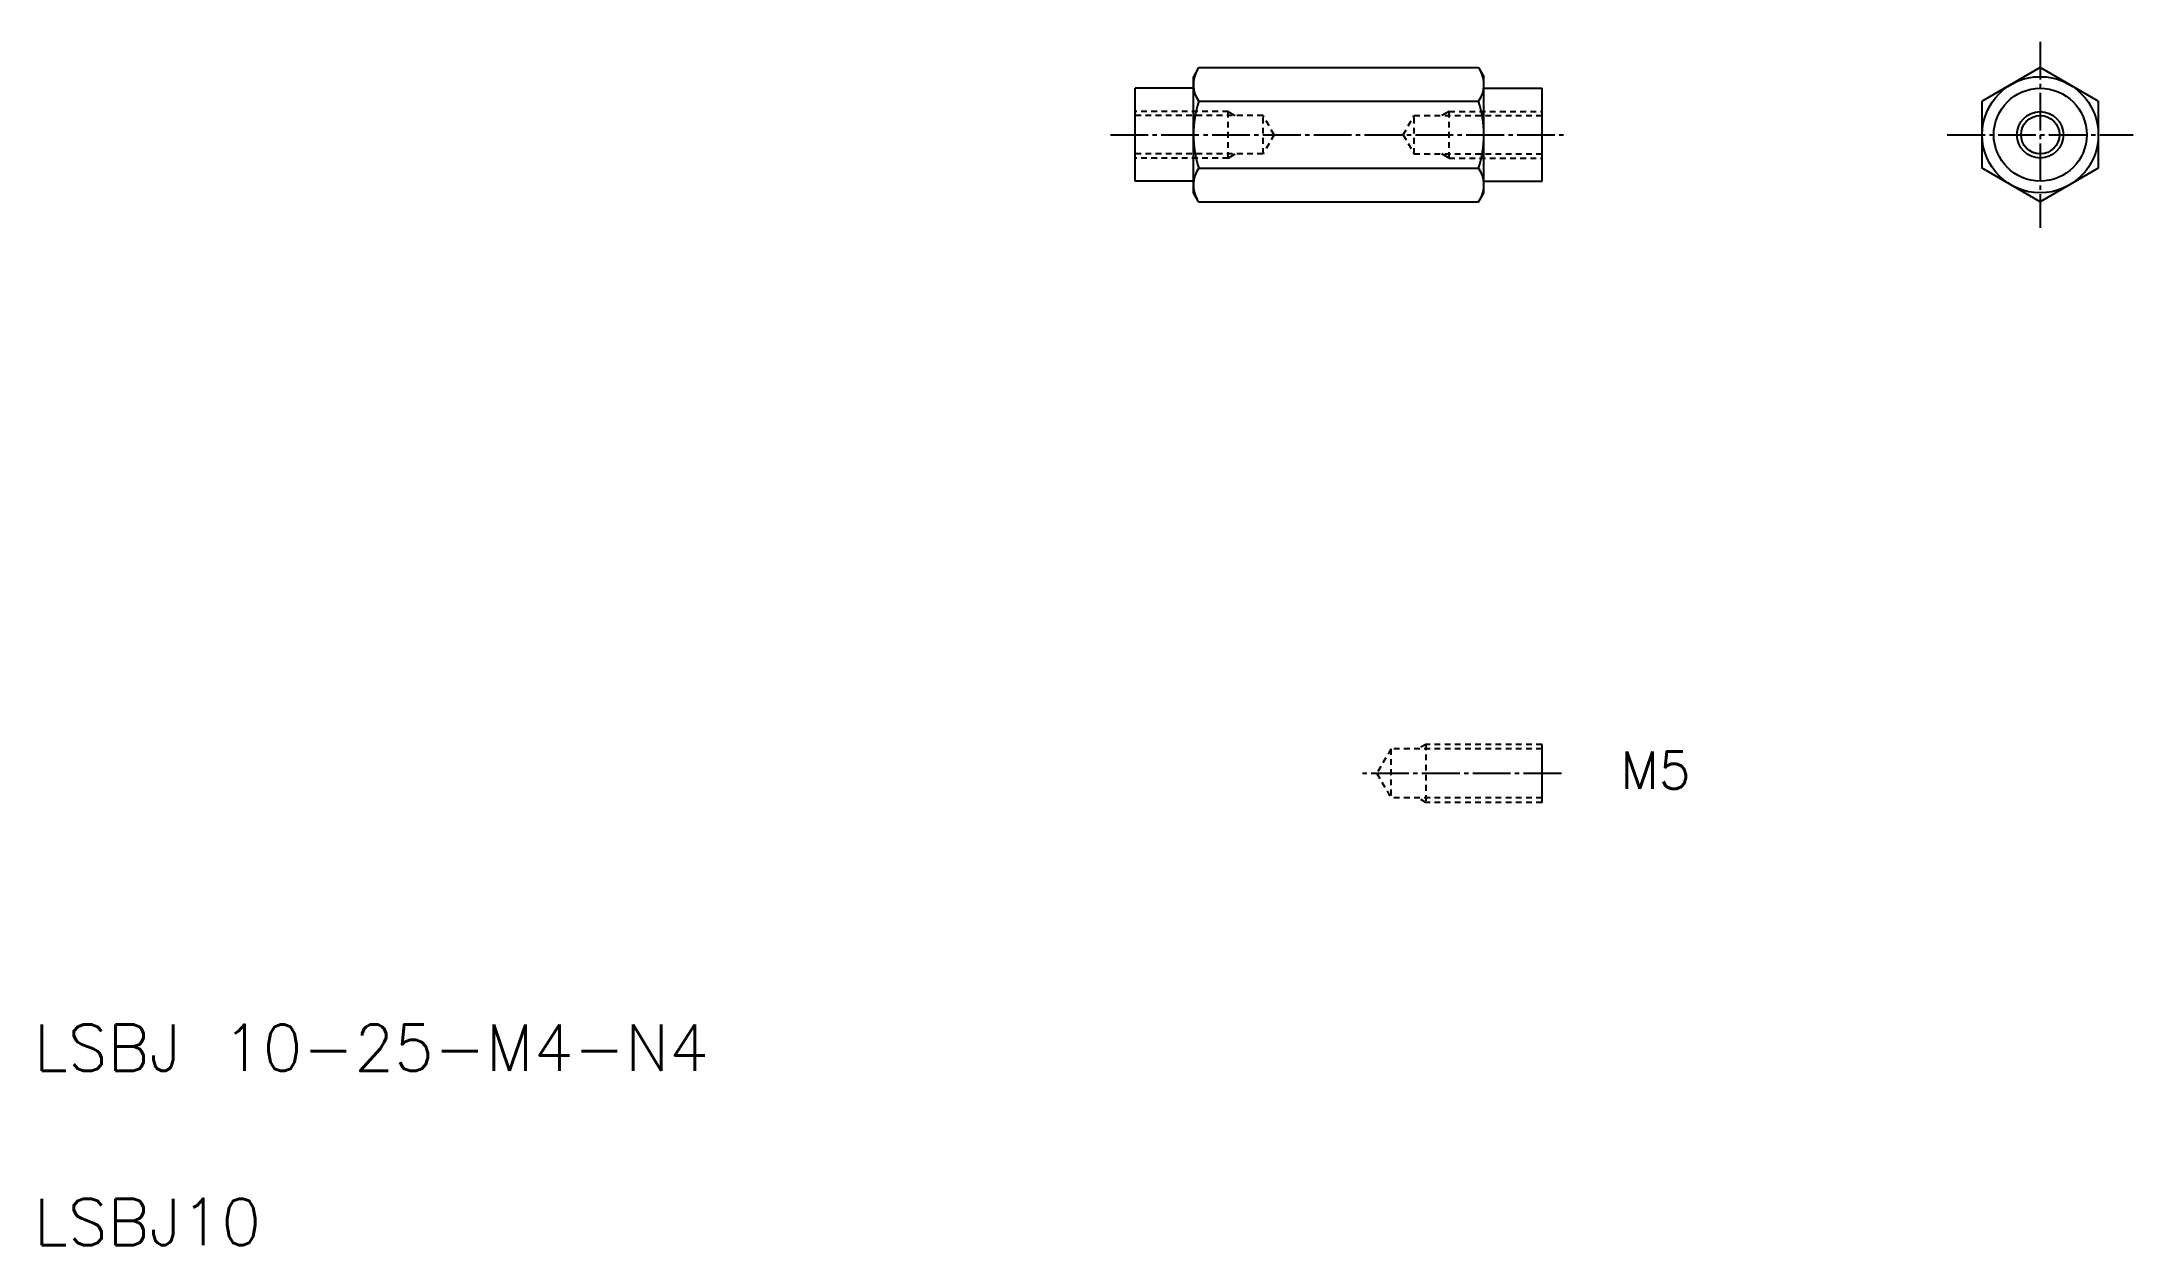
# Model space of a CAD drawing. Extents: x 11 to 191, y 10 to 114.
import ezdxf

# ---------------------------------------------------------------- set-up
doc = ezdxf.new("R2010")
doc.units = 0
doc.header["$LTSCALE"] = 0.25
doc.linetypes.add('CENTER', pattern=[17.5, 13, -1.5, 1.5, -1.5])
doc.linetypes.add('DASHED', pattern=[3.5, 2, -1.5])
doc.layers.get('0').update_dxf_attribs({"linetype": 'CONTINUOUS'})
doc.layers.add('CENTER', color=1, linetype='CENTER')
doc.styles.get("Standard").update_dxf_attribs({"font": 'txt', "height": 3.2, "bigfont": 'BIGFONT'})

msp = doc.modelspace()

# ---------------------------------------------------------------- linework, layer by layer
at = {"linetype": 'CONTINUOUS'}
for p, q in [((110.22, 111.38), (109.77, 110.6)), ((109.77, 100.6), (109.77, 110.6)), ((110.22, 111.38), (134.32, 111.38)), ((134.32, 111.38), (134.77, 110.6)), ((134.77, 100.6), (134.77, 110.6)), ((182.64, 111.38), (177.64, 108.49)), ((187.64, 108.49), (182.64, 111.38)), ((104.77, 101.6), (104.77, 109.6)), ((109.77, 109.6), (104.77, 109.6)), ((110.23, 108.49), (134.31, 108.49)), ((134.77, 109.6), (139.77, 109.6)), ((139.77, 101.6), (139.77, 109.6)), ((177.64, 102.72), (177.64, 108.49)), ((187.64, 108.49), (187.64, 102.72)), ((110.23, 102.72), (134.31, 102.72)), ((182.64, 99.83), (177.64, 102.72)), ((187.64, 102.72), (182.64, 99.83)), ((109.77, 101.6), (104.77, 101.6)), ((134.77, 101.6), (139.77, 101.6)), ((110.22, 99.83), (109.77, 100.6)), ((110.22, 99.83), (134.32, 99.83)), ((134.32, 99.83), (134.77, 100.6))]:
    msp.add_line(p, q, dxfattribs=at)
at = {"color": 3, "linetype": 'DASHED'}
for p, q in [((112.77, 107.6), (104.77, 107.6)), ((115.77, 107.25), (104.77, 107.25)), ((112.77, 103.6), (112.77, 107.6)), ((115.77, 103.95), (115.77, 107.25)), ((116.72, 105.6), (115.77, 107.25)), ((127.82, 105.6), (128.77, 107.25)), ((128.77, 107.25), (139.77, 107.25)), ((128.77, 103.95), (128.77, 107.25)), ((131.77, 107.6), (139.77, 107.6)), ((131.77, 103.6), (131.77, 107.6)), ((116.72, 105.6), (115.77, 103.95)), ((127.82, 105.6), (128.77, 103.95)), ((115.77, 103.95), (104.77, 103.95)), ((112.77, 103.6), (104.77, 103.6)), ((128.77, 103.95), (139.77, 103.95)), ((131.77, 103.6), (139.77, 103.6)), ((126.77, 52.72), (125.56, 50.62)), ((139.77, 52.72), (126.77, 52.72)), ((126.77, 52.72), (126.77, 48.52)), ((129.77, 53.12), (129.08, 52.72)), ((139.77, 53.12), (129.77, 53.12)), ((129.77, 53.12), (129.77, 48.12)), ((125.56, 50.62), (126.77, 48.52)), ((139.77, 48.52), (126.77, 48.52)), ((129.77, 48.12), (129.08, 48.52)), ((139.77, 48.12), (129.77, 48.12))]:
    msp.add_line(p, q, dxfattribs=at)
at = {"color": 3}
for p, q in [((112.77, 107.6), (113.38, 107.25)), ((131.77, 107.6), (131.16, 107.25)), ((112.77, 103.6), (113.38, 103.95)), ((131.77, 103.6), (131.16, 103.95))]:
    msp.add_line(p, q, dxfattribs=at)
for p, q in [((139.77, 48.12), (139.77, 53.12)), ((134.77, 48.12), (134.77, 48.12)), ((137.27, 48.12), (137.27, 48.12))]:
    msp.add_line(p, q)
at = {"linetype": 'CONTINUOUS'}
for radius in [5, 4, 1.65]:
    msp.add_circle((182.64, 105.6), radius, dxfattribs=at)
at = {"color": 3, "linetype": 'CONTINUOUS'}
msp.add_circle((182.64, 105.6), 2, dxfattribs=at)
at = {"linetype": 'CONTINUOUS'}
for centre, radius, start, end in [((112.27, 109.93), 2.5, 150, 215.2644), ((132.27, 109.93), 2.5, 324.7356, 30), ((119.08, 105.6), 9.31, 161.9403, 198.0597), ((125.46, 105.6), 9.31, 341.9403, 18.0597), ((112.27, 101.27), 2.5, 144.7356, 210), ((132.27, 101.27), 2.5, 330, 35.2644)]:
    msp.add_arc(centre, radius, start, end, dxfattribs=at)
at = {"layer": 'CENTER', "color": 1, "linetype": 'CENTER'}
for p, q in [((182.64, 113.6), (182.64, 97.6)), ((102.63, 105.6), (141.91, 105.6)), ((174.64, 105.6), (190.64, 105.6)), ((141.44, 50.62), (124.1, 50.62))]:
    msp.add_line(p, q, dxfattribs=at)

# ---------------------------------------------------------------- texts
for s, height, p in [('M5', 3.2, (146.53, 49.3)), ('LSBJ 10-25-M4-N4', 4, (10, 25)), ('LSBJ10', 4, (10, 10))]:
    msp.add_text(s, height=height).set_placement(p)

doc.saveas('drawing.dxf')
